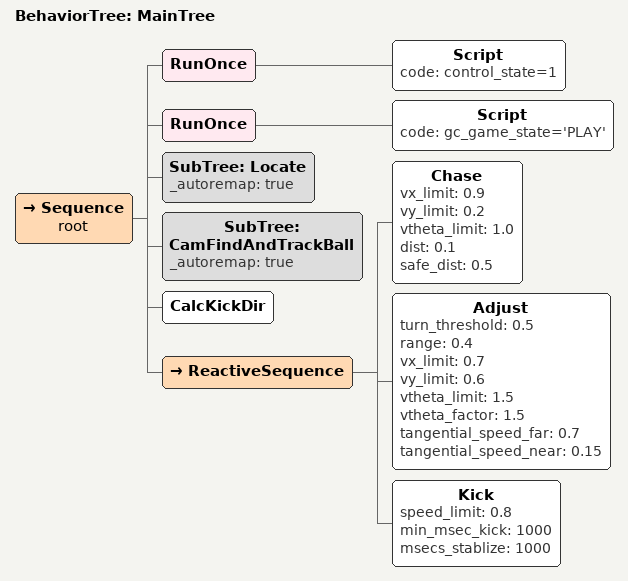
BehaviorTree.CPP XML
<root BTCPP_format="4" >
    <include path="./subtrees/cam_find_and_track_ball.xml" />
    <include path="./subtrees/locate.xml" />

    <BehaviorTree ID="MainTree">
        <Sequence name="root">
            <RunOnce><Script code="control_state=1" /></RunOnce>
            <RunOnce><Script code="gc_game_state='PLAY'" /></RunOnce>

            <SubTree ID="Locate" _autoremap="true" />
            <SubTree ID="CamFindAndTrackBall" _autoremap="true" /> <!-- autoremap 은 부모의 blackboard 변수들을 그대로 사용할 수 있게 해줌 -->
            <CalcKickDir />
            <ReactiveSequence>
                <Chase vx_limit="0.9" vy_limit="0.2" vtheta_limit="1.0" dist="0.1" safe_dist="0.5" />
                <Adjust turn_threshold="0.5" range="0.4" vx_limit="0.7" vy_limit="0.6" vtheta_limit="1.5" vtheta_factor="1.5" tangential_speed_far="0.7" tangential_speed_near="0.15" />
                <Kick speed_limit="0.8" min_msec_kick="1000" msecs_stablize="1000"/>
            </ReactiveSequence>
        </Sequence>
    </BehaviorTree>
</root>
